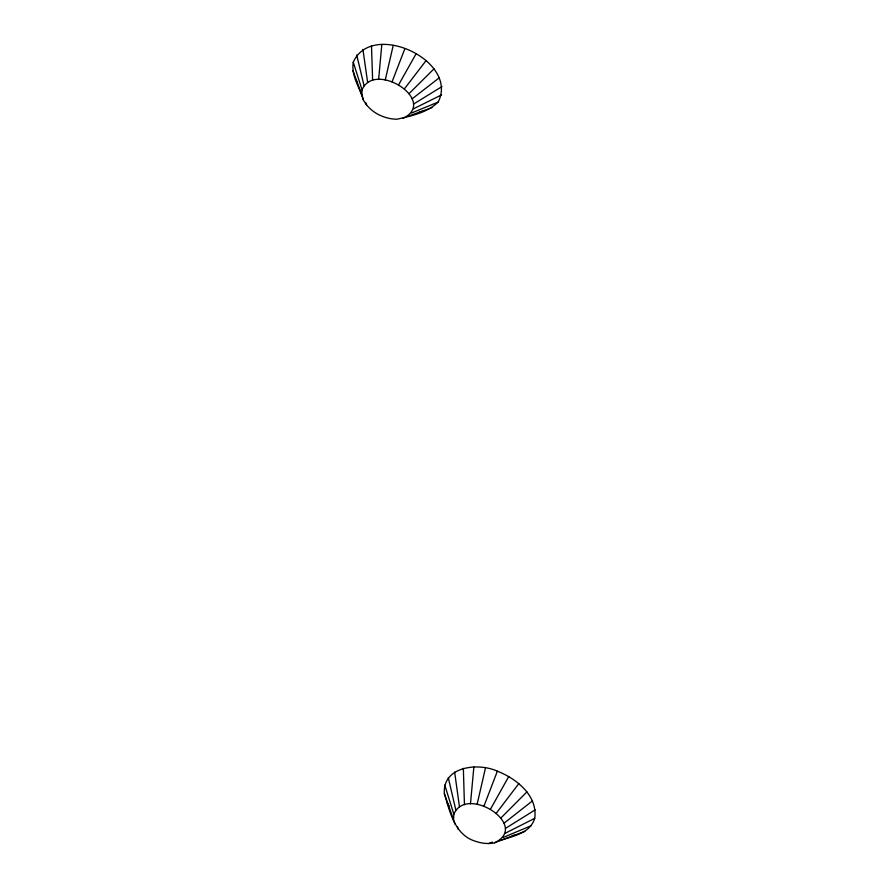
<?xml version="1.0" encoding="UTF-8"?>
<svg xmlns="http://www.w3.org/2000/svg" width="888" height="888" viewBox="0 0 888 888"><rect width="100%" height="100%" fill="white"/><g stroke="black" fill="none" stroke-linecap="round" stroke-linejoin="round"><path stroke-width="1.33" d="M363.359 99.911L361.827 94.75L362.06 89.91L353.269 62.216C371.806 19.958 459.285 60.75 438.15 102.076C427.317 112.576 411.211 116.039 396.903 119.225C389.899 119.181 383.094 117.138 376.978 113.797C371.362 110.378 366.356 105.838 363.359 99.911C359.673 87.546 351.026 75.635 353.269 62.216M402.908 118.404C438.716 100.943 374.37 59.918 362.06 89.91M444.355 793.572C442.435 766.211 478.332 762.392 497.369 771.184C516.394 778.632 537.928 795.593 534.72 818.348C529.481 835.553 508.391 836.318 494.638 842.79C488.134 844.266 481.429 843.323 475.191 841.191C454.534 834.742 449.883 811.71 444.355 793.572L455.111 824.231M453.601 819.069L453.846 814.229L444.788 785.092M494.638 842.79C530.536 825.407 466.244 784.293 453.846 814.229M378.621 79.498L381.829 44.4M470.462 803.873L473.87 766.966M385.248 80.031L393.229 45.344M477.1 804.417L485.481 767.92M483.893 806.282L497.369 771.184M392.052 81.885L404.906 48.551M490.398 809.334L508.757 776.523M398.557 84.926L416.084 53.791M496.159 813.375L518.836 783.593M404.329 88.955L425.985 60.728M500.788 818.114L526.939 791.885M408.968 93.695L433.943 68.876M503.973 823.243L532.511 800.854M412.165 98.812L439.416 77.689M505.483 828.393L535.164 809.878M413.708 103.974L442.024 86.558M505.239 833.233L534.72 818.348M413.475 108.824L441.591 94.872M503.241 837.428L531.224 825.696M488.622 843.6L492.274 842.079M411.488 113.02L438.15 102.076M499.622 840.692L524.897 831.401M407.881 116.295L431.934 107.681M419.491 111.821L423.365 111.3M512.221 835.608L516.172 835.075M355.444 79.398L357.498 82.695M447.008 802.597L449.095 805.96M352.836 70.529L361.827 94.75M365.69 102.442L366.555 105.039M457.475 826.817L458.297 829.359M356.71 55.001L364.047 85.703M448.296 777.755L455.844 810.045M362.926 49.406L367.643 82.44M454.623 772.049L459.462 806.781M371.495 45.788L372.616 80.32M463.347 768.375L464.446 804.672"/></g></svg>
